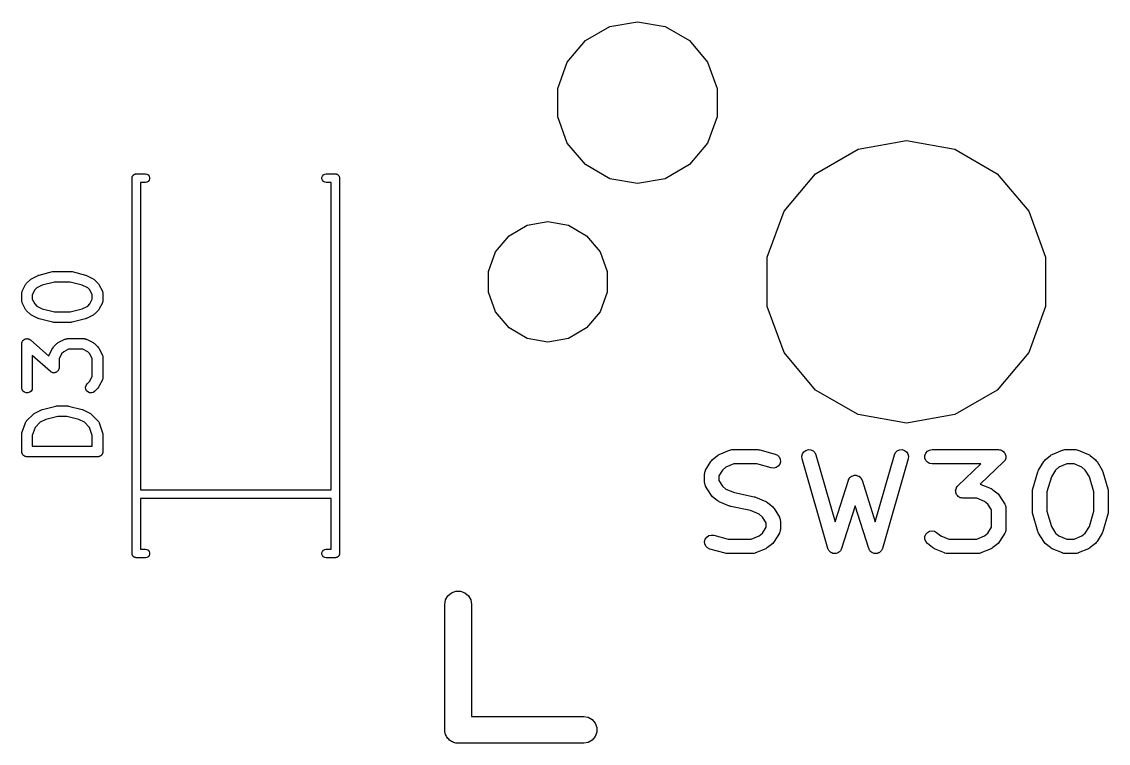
# Model space of a CAD drawing. Extents: x 37 to 154, y -133 to -20.
# Drawn here: x 37.47 to 52.86, y -113.54 to -103.31 of the extents above; entities that cross this region are included whole.
import ezdxf

# ---------------------------------------------------------------- set-up
doc = ezdxf.new("R2010")
doc.units = 0
doc.header["$MEASUREMENT"] = 0
doc.layers.add('BLACK', color=7, linetype='CONTINUOUS')

msp = doc.modelspace()

# ---------------------------------------------------------------- linework, layer by layer
at = {"layer": 'Black'}
for p, q in [((45.4525, -103.581), (45.7976, -103.382)), ((45.7976, -103.382), (46.19, -103.313)), ((46.19, -103.313), (46.5824, -103.382)), ((46.5824, -103.382), (46.9275, -103.581)), ((45.1964, -103.886), (45.4525, -103.581)), ((46.9275, -103.581), (47.1836, -103.886)), ((45.0601, -104.261), (45.1964, -103.886)), ((47.1836, -103.886), (47.3199, -104.261)), ((45.0601, -104.659), (45.0601, -104.261)), ((47.3199, -104.261), (47.3199, -104.659)), ((45.1964, -105.034), (45.0601, -104.659)), ((47.3199, -104.659), (47.1836, -105.034)), ((45.4525, -105.339), (45.1964, -105.034)), ((47.1836, -105.034), (46.9275, -105.339)), ((48.7134, -105.467), (49.3154, -105.119)), ((49.3154, -105.119), (50, -104.998)), ((50, -104.998), (50.6846, -105.119)), ((50.6846, -105.119), (51.2865, -105.467)), ((45.7976, -105.538), (45.4525, -105.339)), ((46.9275, -105.339), (46.5824, -105.538)), ((39.03, -105.53), (39.0309, -105.525)), ((39.03, -110.85), (39.03, -105.53)), ((39.0309, -105.52), (39.0327, -105.515)), ((39.0309, -105.525), (39.0309, -105.52)), ((39.0327, -105.515), (39.0336, -105.509)), ((39.0336, -105.509), (39.0362, -105.505)), ((39.0362, -105.505), (39.038, -105.5)), ((39.038, -105.5), (39.0414, -105.496)), ((39.0414, -105.496), (39.044, -105.491)), ((39.044, -105.491), (39.0481, -105.488)), ((39.0481, -105.488), (39.0514, -105.484)), ((39.0514, -105.484), (39.056, -105.481)), ((39.056, -105.481), (39.06, -105.478)), ((39.06, -105.478), (39.0649, -105.476)), ((39.0649, -105.476), (39.0695, -105.474)), ((39.0695, -105.474), (39.0747, -105.473)), ((39.0747, -105.473), (39.0796, -105.471)), ((39.0796, -105.471), (39.0848, -105.471)), ((39.0848, -105.471), (39.09, -105.47)), ((39.09, -105.47), (39.22, -105.47)), ((39.22, -105.47), (39.2405, -105.474)), ((39.2405, -105.586), (39.22, -105.59)), ((39.2405, -105.474), (39.2586, -105.484)), ((39.2586, -105.576), (39.2405, -105.586)), ((39.2586, -105.484), (39.272, -105.5)), ((39.272, -105.56), (39.2586, -105.576)), ((39.272, -105.5), (39.2791, -105.52)), ((39.2791, -105.54), (39.272, -105.56)), ((39.2791, -105.52), (39.2791, -105.54)), ((41.7209, -105.52), (41.728, -105.5)), ((41.7209, -105.54), (41.7209, -105.52)), ((41.728, -105.56), (41.7209, -105.54)), ((41.728, -105.5), (41.7414, -105.484)), ((41.7414, -105.576), (41.728, -105.56)), ((41.7414, -105.484), (41.7595, -105.474)), ((41.7595, -105.586), (41.7414, -105.576)), ((41.7595, -105.474), (41.78, -105.47)), ((41.78, -105.59), (41.7595, -105.586)), ((41.78, -105.47), (41.91, -105.47)), ((41.91, -105.47), (41.9152, -105.471)), ((41.9152, -105.471), (41.9204, -105.471)), ((41.9204, -105.471), (41.9253, -105.473)), ((41.9253, -105.473), (41.9305, -105.474)), ((41.9305, -105.474), (41.9351, -105.476)), ((41.9351, -105.476), (41.94, -105.478)), ((41.94, -105.478), (41.944, -105.481)), ((41.944, -105.481), (41.9486, -105.484)), ((41.9486, -105.484), (41.9519, -105.488)), ((41.9519, -105.488), (41.956, -105.491)), ((41.956, -105.491), (41.9586, -105.496)), ((41.9586, -105.496), (41.962, -105.5)), ((41.962, -105.5), (41.9638, -105.505)), ((41.9638, -105.505), (41.9664, -105.509)), ((41.9664, -105.509), (41.9673, -105.515)), ((41.9673, -105.515), (41.9691, -105.52)), ((41.9691, -105.52), (41.9691, -105.525)), ((41.9691, -105.525), (41.97, -105.53)), ((41.97, -105.53), (41.97, -110.85)), ((46.19, -105.607), (45.7976, -105.538)), ((46.5824, -105.538), (46.19, -105.607)), ((48.2666, -105.999), (48.7134, -105.467)), ((51.2865, -105.467), (51.7334, -105.999)), ((39.22, -105.59), (39.15, -105.59)), ((39.15, -105.59), (39.15, -109.95)), ((41.85, -105.59), (41.78, -105.59)), ((41.85, -109.95), (41.85, -105.59)), ((48.0289, -106.652), (48.2666, -105.999)), ((51.7334, -105.999), (51.9711, -106.652)), ((44.371, -106.346), (44.6279, -106.197)), ((44.6279, -106.197), (44.92, -106.146)), ((44.92, -106.146), (45.2121, -106.197)), ((45.2121, -106.197), (45.469, -106.346)), ((44.1803, -106.573), (44.371, -106.346)), ((45.469, -106.346), (45.6597, -106.573)), ((44.0788, -106.852), (44.1803, -106.573)), ((45.6597, -106.573), (45.7612, -106.852)), ((48.0289, -107.348), (48.0289, -106.652)), ((51.9711, -106.652), (51.9711, -107.348)), ((37.537, -107.018), (37.5846, -106.97)), ((37.5846, -106.97), (37.5944, -106.963)), ((37.5944, -106.963), (37.6041, -106.956)), ((37.6041, -106.956), (37.6993, -106.909)), ((37.6993, -106.909), (37.7072, -106.906)), ((37.7072, -106.906), (37.7147, -106.903)), ((37.7147, -106.903), (37.9051, -106.855)), ((37.9051, -106.855), (37.9143, -106.855)), ((37.9143, -106.855), (37.9233, -106.853)), ((37.9233, -106.853), (38.1614, -106.853)), ((38.1614, -106.853), (38.1705, -106.855)), ((38.1705, -106.855), (38.1796, -106.855)), ((38.1796, -106.855), (38.3701, -106.903)), ((38.3701, -106.903), (38.3776, -106.906)), ((38.3776, -106.906), (38.3854, -106.909)), ((38.3854, -106.909), (38.4807, -106.956)), ((38.4807, -106.956), (38.4903, -106.963)), ((38.4903, -106.963), (38.5002, -106.97)), ((38.5002, -106.97), (38.5478, -107.018)), ((44.0788, -107.148), (44.0788, -106.852)), ((45.7612, -106.852), (45.7612, -107.148)), ((37.4753, -107.133), (37.5229, -107.037)), ((37.5229, -107.037), (37.5301, -107.028)), ((37.5301, -107.028), (37.537, -107.018)), ((37.6516, -107.115), (37.6174, -107.184)), ((37.682, -107.085), (37.6516, -107.115)), ((37.759, -107.046), (37.682, -107.085)), ((37.9326, -107.003), (37.759, -107.046)), ((38.1522, -107.003), (37.9326, -107.003)), ((38.3257, -107.046), (38.1522, -107.003)), ((38.4027, -107.085), (38.3257, -107.046)), ((38.4331, -107.115), (38.4027, -107.085)), ((38.4674, -107.184), (38.4331, -107.115)), ((38.5478, -107.018), (38.5547, -107.028)), ((38.5547, -107.028), (38.5618, -107.037)), ((38.5618, -107.037), (38.6095, -107.133)), ((37.4674, -107.166), (37.4681, -107.162)), ((37.4674, -107.261), (37.4674, -107.166)), ((37.4681, -107.266), (37.4674, -107.261)), ((37.4679, -107.158), (37.4704, -107.149)), ((37.4681, -107.162), (37.4679, -107.158)), ((37.4679, -107.27), (37.4681, -107.266)), ((37.4704, -107.278), (37.4679, -107.27)), ((37.4704, -107.149), (37.4719, -107.141)), ((37.4719, -107.287), (37.4704, -107.278)), ((37.4719, -107.141), (37.4741, -107.137)), ((37.4741, -107.137), (37.4753, -107.133)), ((37.6174, -107.184), (37.6174, -107.244)), ((37.6174, -107.244), (37.6516, -107.312)), ((38.4331, -107.312), (38.4674, -107.244)), ((38.4674, -107.244), (38.4674, -107.184)), ((38.6095, -107.133), (38.6107, -107.137)), ((38.6107, -107.137), (38.6129, -107.141)), ((38.6129, -107.141), (38.6144, -107.149)), ((38.6144, -107.278), (38.6129, -107.287)), ((38.6144, -107.149), (38.6169, -107.158)), ((38.6169, -107.27), (38.6144, -107.278)), ((38.6169, -107.158), (38.6166, -107.162)), ((38.6166, -107.162), (38.6174, -107.166)), ((38.6174, -107.261), (38.6166, -107.266)), ((38.6166, -107.266), (38.6169, -107.27)), ((38.6174, -107.166), (38.6174, -107.261)), ((44.1803, -107.427), (44.0788, -107.148)), ((45.7612, -107.148), (45.6597, -107.427)), ((37.4741, -107.291), (37.4719, -107.287)), ((37.4753, -107.295), (37.4741, -107.291)), ((37.5229, -107.39), (37.4753, -107.295)), ((37.5301, -107.4), (37.5229, -107.39)), ((37.537, -107.41), (37.5301, -107.4)), ((37.5846, -107.457), (37.537, -107.41)), ((37.6516, -107.312), (37.682, -107.343)), ((37.682, -107.343), (37.759, -107.381)), ((37.759, -107.381), (37.9326, -107.425)), ((37.9326, -107.425), (38.1522, -107.425)), ((38.1522, -107.425), (38.3257, -107.381)), ((38.3257, -107.381), (38.4027, -107.343)), ((38.4027, -107.343), (38.4331, -107.312)), ((38.5478, -107.41), (38.5002, -107.457)), ((38.5547, -107.4), (38.5478, -107.41)), ((38.5618, -107.39), (38.5547, -107.4)), ((38.6095, -107.295), (38.5618, -107.39)), ((38.6107, -107.291), (38.6095, -107.295)), ((38.6129, -107.287), (38.6107, -107.291)), ((44.371, -107.654), (44.1803, -107.427)), ((45.6597, -107.427), (45.469, -107.654)), ((48.2666, -108.001), (48.0289, -107.348)), ((51.9711, -107.348), (51.7334, -108.001)), ((37.5944, -107.464), (37.5846, -107.457)), ((37.6041, -107.471), (37.5944, -107.464)), ((37.6993, -107.519), (37.6041, -107.471)), ((37.7072, -107.521), (37.6993, -107.519)), ((37.7147, -107.525), (37.7072, -107.521)), ((37.9051, -107.572), (37.7147, -107.525)), ((37.9143, -107.573), (37.9051, -107.572)), ((37.9233, -107.575), (37.9143, -107.573)), ((38.1614, -107.575), (37.9233, -107.575)), ((38.1705, -107.573), (38.1614, -107.575)), ((38.1796, -107.572), (38.1705, -107.573)), ((38.3701, -107.525), (38.1796, -107.572)), ((38.3776, -107.521), (38.3701, -107.525)), ((38.3854, -107.519), (38.3776, -107.521)), ((38.4807, -107.471), (38.3854, -107.519)), ((38.4903, -107.464), (38.4807, -107.471)), ((38.5002, -107.457), (38.4903, -107.464)), ((44.6279, -107.803), (44.371, -107.654)), ((45.469, -107.654), (45.2121, -107.803)), ((37.4674, -107.88), (37.4687, -107.873)), ((37.4674, -108.5), (37.4674, -107.88)), ((37.4687, -107.873), (37.4688, -107.866)), ((37.4688, -107.866), (37.4709, -107.861)), ((37.4709, -107.861), (37.4719, -107.855)), ((37.4719, -107.855), (37.4756, -107.848)), ((37.4756, -107.848), (37.4782, -107.842)), ((37.4782, -107.842), (37.482, -107.837)), ((37.482, -107.837), (37.4849, -107.832)), ((37.4849, -107.832), (37.4905, -107.828)), ((37.4905, -107.828), (37.4954, -107.822)), ((37.4954, -107.822), (37.5004, -107.819)), ((37.5004, -107.819), (37.5049, -107.816)), ((37.5049, -107.816), (37.5118, -107.813)), ((37.5118, -107.813), (37.5182, -107.809)), ((37.5182, -107.809), (37.5239, -107.809)), ((37.5239, -107.809), (37.5294, -107.807)), ((37.5294, -107.807), (37.5367, -107.807)), ((37.5367, -107.807), (37.5439, -107.805)), ((37.5439, -107.805), (37.5496, -107.807)), ((37.5496, -107.807), (37.5554, -107.807)), ((37.5554, -107.807), (37.5623, -107.809)), ((37.5623, -107.809), (37.5695, -107.811)), ((37.5695, -107.811), (37.5744, -107.814)), ((37.5744, -107.814), (37.5799, -107.816)), ((37.5799, -107.816), (37.5855, -107.82)), ((37.5855, -107.82), (37.5918, -107.824)), ((37.5918, -107.824), (37.8518, -108.052)), ((37.9179, -107.923), (37.9655, -107.875)), ((37.9655, -107.875), (37.9754, -107.868)), ((37.9754, -107.868), (37.985, -107.861)), ((37.985, -107.861), (38.0803, -107.813)), ((38.0803, -107.813), (38.0844, -107.812)), ((38.0844, -107.812), (38.0882, -107.81)), ((38.0882, -107.81), (38.0968, -107.808)), ((38.0968, -107.808), (38.1052, -107.806)), ((38.1052, -107.806), (38.1096, -107.806)), ((38.1096, -107.806), (38.1138, -107.805)), ((38.1138, -107.805), (38.3519, -107.805)), ((38.3519, -107.805), (38.3562, -107.806)), ((38.3562, -107.806), (38.3605, -107.806)), ((38.3605, -107.806), (38.3689, -107.808)), ((38.3689, -107.808), (38.3776, -107.81)), ((38.3776, -107.81), (38.3813, -107.812)), ((38.3813, -107.812), (38.3854, -107.813)), ((38.3854, -107.813), (38.4807, -107.861)), ((38.4807, -107.861), (38.4903, -107.868)), ((38.4903, -107.868), (38.5002, -107.875)), ((38.5002, -107.875), (38.5478, -107.923)), ((44.92, -107.854), (44.6279, -107.803)), ((45.2121, -107.803), (44.92, -107.854)), ((37.8739, -108.27), (37.6174, -108.046)), ((37.6174, -108.046), (37.6174, -108.5)), ((37.8518, -108.052), (37.8529, -108.045)), ((37.8529, -108.045), (37.855, -108.042)), ((37.855, -108.042), (37.8563, -108.037)), ((37.8563, -108.037), (37.9039, -107.942)), ((37.9039, -107.942), (37.911, -107.933)), ((37.911, -107.933), (37.9179, -107.923)), ((38.0326, -108.02), (37.9983, -108.089)), ((38.063, -107.99), (38.0326, -108.02)), ((38.1315, -107.955), (38.063, -107.99)), ((38.3342, -107.955), (38.1315, -107.955)), ((38.4027, -107.99), (38.3342, -107.955)), ((38.4331, -108.02), (38.4027, -107.99)), ((38.4674, -108.089), (38.4331, -108.02)), ((38.5478, -107.923), (38.5547, -107.933)), ((38.5547, -107.933), (38.5618, -107.942)), ((38.5618, -107.942), (38.6095, -108.037)), ((38.6095, -108.037), (38.6107, -108.042)), ((38.6107, -108.042), (38.6129, -108.045)), ((38.6129, -108.045), (38.6144, -108.054)), ((48.7134, -108.533), (48.2666, -108.001)), ((51.7334, -108.001), (51.2865, -108.533)), ((37.9983, -108.089), (37.9983, -108.214)), ((38.4674, -108.339), (38.4674, -108.089)), ((38.6144, -108.054), (38.6169, -108.062)), ((38.6169, -108.062), (38.6166, -108.067)), ((38.6166, -108.067), (38.6174, -108.071)), ((38.6174, -108.071), (38.6174, -108.357)), ((37.8802, -108.274), (37.8739, -108.27)), ((37.8858, -108.279), (37.8802, -108.274)), ((37.8913, -108.281), (37.8858, -108.279)), ((37.8962, -108.284), (37.8913, -108.281)), ((37.9034, -108.285), (37.8962, -108.284)), ((37.9103, -108.288), (37.9034, -108.285)), ((37.9161, -108.288), (37.9103, -108.288)), ((37.9218, -108.289), (37.9161, -108.288)), ((37.929, -108.288), (37.9218, -108.289)), ((37.9364, -108.288), (37.929, -108.288)), ((37.9418, -108.286), (37.9364, -108.288)), ((37.9475, -108.285), (37.9418, -108.286)), ((37.9539, -108.281), (37.9475, -108.285)), ((37.9608, -108.279), (37.9539, -108.281)), ((37.9653, -108.275), (37.9608, -108.279)), ((37.9703, -108.272), (37.9653, -108.275)), ((37.9752, -108.267), (37.9703, -108.272)), ((37.9808, -108.262), (37.9752, -108.267)), ((37.9837, -108.257), (37.9808, -108.262)), ((37.9875, -108.253), (37.9837, -108.257)), ((37.9901, -108.246), (37.9875, -108.253)), ((37.9938, -108.239), (37.9901, -108.246)), ((37.9948, -108.234), (37.9938, -108.239)), ((37.9969, -108.228), (37.9948, -108.234)), ((37.9971, -108.221), (37.9969, -108.228)), ((37.9983, -108.214), (37.9971, -108.221)), ((38.4331, -108.407), (38.4674, -108.339)), ((38.6174, -108.357), (38.6166, -108.361)), ((37.4719, -108.525), (37.4674, -108.5)), ((37.6174, -108.5), (37.6129, -108.525)), ((38.3724, -108.493), (38.3792, -108.468)), ((38.3747, -108.519), (38.3724, -108.493)), ((38.3792, -108.468), (38.3941, -108.446)), ((38.3941, -108.446), (38.4331, -108.407)), ((38.5478, -108.505), (38.5002, -108.553)), ((38.5547, -108.495), (38.5478, -108.505)), ((38.5618, -108.485), (38.5547, -108.495)), ((38.6095, -108.39), (38.5618, -108.485)), ((38.6107, -108.386), (38.6095, -108.39)), ((38.6129, -108.382), (38.6107, -108.386)), ((38.6144, -108.374), (38.6129, -108.382)), ((38.6169, -108.365), (38.6144, -108.374)), ((38.6166, -108.361), (38.6169, -108.365)), ((37.4849, -108.548), (37.4719, -108.525)), ((37.5049, -108.564), (37.4849, -108.548)), ((37.5294, -108.573), (37.5049, -108.564)), ((37.5554, -108.573), (37.5294, -108.573)), ((37.5799, -108.564), (37.5554, -108.573)), ((37.5998, -108.548), (37.5799, -108.564)), ((37.6129, -108.525), (37.5998, -108.548)), ((38.3857, -108.543), (38.3747, -108.519)), ((38.4041, -108.561), (38.3857, -108.543)), ((38.4277, -108.572), (38.4041, -108.561)), ((38.4537, -108.574), (38.4277, -108.572)), ((38.4788, -108.567), (38.4537, -108.574)), ((38.5002, -108.553), (38.4788, -108.567)), ((49.3154, -108.881), (48.7134, -108.533)), ((51.2865, -108.533), (50.6846, -108.881)), ((37.6517, -108.861), (37.7469, -108.813)), ((37.7469, -108.813), (37.7548, -108.811)), ((37.7548, -108.811), (37.7623, -108.808)), ((37.7623, -108.808), (37.9528, -108.76)), ((37.9528, -108.76), (37.9619, -108.759)), ((37.9619, -108.759), (37.971, -108.758)), ((37.971, -108.758), (38.1138, -108.758)), ((38.1138, -108.758), (38.1228, -108.759)), ((38.1228, -108.759), (38.132, -108.76)), ((38.132, -108.76), (38.3225, -108.808)), ((38.3225, -108.808), (38.33, -108.811)), ((38.33, -108.811), (38.3378, -108.813)), ((38.3378, -108.813), (38.4331, -108.861)), ((37.5313, -108.977), (37.5345, -108.974)), ((37.5345, -108.974), (37.537, -108.97)), ((37.537, -108.97), (37.6322, -108.875)), ((37.6322, -108.875), (37.642, -108.868)), ((37.642, -108.868), (37.6517, -108.861)), ((37.8067, -108.951), (37.7297, -108.99)), ((37.9802, -108.908), (37.8067, -108.951)), ((38.1046, -108.908), (37.9802, -108.908)), ((38.2781, -108.951), (38.1046, -108.908)), ((38.3551, -108.99), (38.2781, -108.951)), ((38.4331, -108.861), (38.4427, -108.868)), ((38.4427, -108.868), (38.4526, -108.875)), ((38.4526, -108.875), (38.5478, -108.97)), ((38.5478, -108.97), (38.5503, -108.974)), ((38.5503, -108.974), (38.5535, -108.977)), ((50, -109.002), (49.3154, -108.881)), ((50.6846, -108.881), (50, -109.002)), ((37.4712, -109.142), (37.5188, -109)), ((37.5188, -109), (37.5209, -108.996)), ((37.5209, -108.996), (37.522, -108.992)), ((37.522, -108.992), (37.5271, -108.984)), ((37.5271, -108.984), (37.5313, -108.977)), ((37.6556, -109.064), (37.6174, -109.178)), ((37.7297, -108.99), (37.6556, -109.064)), ((38.4292, -109.064), (38.3551, -108.99)), ((38.4674, -109.178), (38.4292, -109.064)), ((38.5535, -108.977), (38.5577, -108.984)), ((38.5577, -108.984), (38.5627, -108.992)), ((38.5627, -108.992), (38.5639, -108.996)), ((38.5639, -108.996), (38.5659, -109)), ((38.5659, -109), (38.6135, -109.142)), ((37.4674, -109.166), (37.4695, -109.154)), ((37.4674, -109.404), (37.4674, -109.166)), ((37.4695, -109.154), (37.4712, -109.142)), ((37.6174, -109.178), (37.6174, -109.329)), ((38.4674, -109.329), (38.4674, -109.178)), ((38.6135, -109.142), (38.6153, -109.154)), ((38.6153, -109.154), (38.6174, -109.166)), ((38.6174, -109.166), (38.6174, -109.404)), ((37.4685, -109.411), (37.4674, -109.404)), ((37.4685, -109.417), (37.4685, -109.411)), ((37.4708, -109.423), (37.4685, -109.417)), ((37.4719, -109.43), (37.4708, -109.423)), ((37.4752, -109.436), (37.4719, -109.43)), ((37.4774, -109.442), (37.4752, -109.436)), ((37.6174, -109.329), (38.4674, -109.329)), ((38.6096, -109.436), (38.6073, -109.442)), ((38.6129, -109.43), (38.6096, -109.436)), ((38.614, -109.423), (38.6129, -109.43)), ((38.6162, -109.417), (38.614, -109.423)), ((38.6174, -109.404), (38.6162, -109.411)), ((38.6162, -109.411), (38.6162, -109.417)), ((47.3484, -109.446), (47.4935, -109.386)), ((47.4935, -109.386), (47.4958, -109.385)), ((47.4958, -109.385), (47.4978, -109.384)), ((47.4978, -109.384), (47.5129, -109.381)), ((47.5129, -109.381), (47.5279, -109.378)), ((47.5279, -109.378), (47.5303, -109.378)), ((47.5303, -109.378), (47.5326, -109.378)), ((47.5326, -109.378), (47.8954, -109.378)), ((47.8954, -109.378), (47.909, -109.38)), ((47.909, -109.38), (47.9226, -109.382)), ((47.9226, -109.382), (48.1403, -109.442)), ((48.5284, -109.438), (48.5481, -109.409)), ((48.5481, -109.409), (48.5767, -109.388)), ((48.5767, -109.388), (48.6106, -109.378)), ((48.6106, -109.378), (48.6458, -109.381)), ((48.6458, -109.381), (48.678, -109.395)), ((48.678, -109.395), (48.7034, -109.42)), ((48.7034, -109.42), (48.7188, -109.452)), ((49.8297, -109.452), (49.8452, -109.42)), ((49.8452, -109.42), (49.8705, -109.395)), ((49.8705, -109.395), (49.9028, -109.381)), ((49.9028, -109.381), (49.938, -109.378)), ((49.938, -109.378), (49.9719, -109.388)), ((49.9719, -109.388), (50.0004, -109.409)), ((50.0004, -109.409), (50.0202, -109.438)), ((50.2628, -109.462), (50.2749, -109.429)), ((50.2749, -109.429), (50.2976, -109.402)), ((50.2976, -109.402), (50.3281, -109.384)), ((50.3281, -109.384), (50.3629, -109.378)), ((50.3629, -109.378), (51.3063, -109.378)), ((51.3063, -109.378), (51.3206, -109.38)), ((51.3206, -109.38), (51.335, -109.382)), ((51.335, -109.382), (51.3379, -109.383)), ((51.3379, -109.383), (51.341, -109.384)), ((51.341, -109.384), (51.3536, -109.391)), ((51.3536, -109.391), (51.3666, -109.398)), ((51.3666, -109.398), (51.3688, -109.4)), ((51.3688, -109.4), (51.3716, -109.402)), ((51.3716, -109.402), (51.3809, -109.413)), ((51.3809, -109.413), (51.3909, -109.423)), ((51.3909, -109.423), (51.3922, -109.426)), ((51.3922, -109.426), (51.3943, -109.429)), ((51.3943, -109.429), (51.3992, -109.442)), ((52.0655, -109.446), (52.2106, -109.386)), ((52.2106, -109.386), (52.2129, -109.385)), ((52.2129, -109.385), (52.215, -109.384)), ((52.215, -109.384), (52.2301, -109.381)), ((52.2301, -109.381), (52.2451, -109.378)), ((52.2451, -109.378), (52.2474, -109.378)), ((52.2474, -109.378), (52.2497, -109.378)), ((52.2497, -109.378), (52.3949, -109.378)), ((52.3949, -109.378), (52.3972, -109.378)), ((52.3972, -109.378), (52.3995, -109.378)), ((52.3995, -109.378), (52.4145, -109.381)), ((52.4145, -109.381), (52.4296, -109.384)), ((52.4296, -109.384), (52.4316, -109.385)), ((52.4316, -109.385), (52.4339, -109.386)), ((52.4339, -109.386), (52.5791, -109.446)), ((37.4816, -109.447), (37.4774, -109.442)), ((37.4849, -109.452), (37.4816, -109.447)), ((37.49, -109.457), (37.4849, -109.452)), ((37.4942, -109.462), (37.49, -109.457)), ((37.4999, -109.465), (37.4942, -109.462)), ((37.5049, -109.469), (37.4999, -109.465)), ((37.511, -109.471), (37.5049, -109.469)), ((37.5167, -109.475), (37.511, -109.471)), ((37.5232, -109.476), (37.5167, -109.475)), ((37.5294, -109.478), (37.5232, -109.476)), ((37.5359, -109.478), (37.5294, -109.478)), ((37.5424, -109.479), (37.5359, -109.478)), ((38.5424, -109.479), (37.5424, -109.479)), ((38.5488, -109.478), (38.5424, -109.479)), ((38.5554, -109.478), (38.5488, -109.478)), ((38.5616, -109.476), (38.5554, -109.478)), ((38.568, -109.475), (38.5616, -109.476)), ((38.5737, -109.471), (38.568, -109.475)), ((38.5799, -109.469), (38.5737, -109.471)), ((38.5849, -109.465), (38.5799, -109.469)), ((38.5906, -109.462), (38.5849, -109.465)), ((38.5948, -109.457), (38.5906, -109.462)), ((38.5998, -109.452), (38.5948, -109.457)), ((38.6031, -109.447), (38.5998, -109.452)), ((38.6073, -109.442), (38.6031, -109.447)), ((47.1552, -109.669), (47.2277, -109.548)), ((47.2277, -109.548), (47.2388, -109.535)), ((47.2388, -109.535), (47.2498, -109.522)), ((47.2498, -109.522), (47.3224, -109.462)), ((47.3224, -109.462), (47.3356, -109.454)), ((47.3356, -109.454), (47.3484, -109.446)), ((47.5529, -109.581), (47.4407, -109.628)), ((47.8816, -109.581), (47.5529, -109.581)), ((48.0859, -109.638), (47.8816, -109.581)), ((48.1403, -109.442), (48.1722, -109.457)), ((48.1722, -109.457), (48.1969, -109.482)), ((48.2048, -109.584), (48.1843, -109.612)), ((48.1969, -109.482), (48.2115, -109.515)), ((48.2143, -109.55), (48.2048, -109.584)), ((48.2115, -109.515), (48.2143, -109.55)), ((48.5198, -109.472), (48.5284, -109.438)), ((48.5235, -109.507), (48.5198, -109.472)), ((48.8863, -110.777), (48.5235, -109.507)), ((48.7188, -109.452), (48.9895, -110.399)), ((49.5591, -110.399), (49.8297, -109.452)), ((50.0251, -109.507), (49.6623, -110.777)), ((50.0202, -109.438), (50.0288, -109.472)), ((50.0288, -109.472), (50.0251, -109.507)), ((50.2628, -109.497), (50.2628, -109.462)), ((50.2749, -109.53), (50.2628, -109.497)), ((50.2976, -109.557), (50.2749, -109.53)), ((50.3281, -109.575), (50.2976, -109.557)), ((50.3629, -109.581), (50.3281, -109.575)), ((51.0523, -109.581), (50.3629, -109.581)), ((50.7282, -109.89), (51.0523, -109.581)), ((51.3764, -109.553), (51.0466, -109.867)), ((51.385, -109.541), (51.3764, -109.553)), ((51.3943, -109.53), (51.385, -109.541)), ((51.3954, -109.527), (51.3943, -109.53)), ((51.3973, -109.525), (51.3954, -109.527)), ((51.4014, -109.511), (51.3973, -109.525)), ((51.3992, -109.442), (51.405, -109.456)), ((51.4063, -109.497), (51.4014, -109.511)), ((51.405, -109.456), (51.4052, -109.459)), ((51.4052, -109.459), (51.4063, -109.462)), ((51.4063, -109.462), (51.4063, -109.476)), ((51.4063, -109.476), (51.4073, -109.491)), ((51.4073, -109.491), (51.4063, -109.494)), ((51.4063, -109.494), (51.4063, -109.497)), ((51.8723, -109.669), (51.9449, -109.548)), ((51.9449, -109.548), (51.956, -109.535)), ((51.956, -109.535), (51.967, -109.522)), ((51.967, -109.522), (52.0395, -109.462)), ((52.0395, -109.462), (52.0527, -109.454)), ((52.0527, -109.454), (52.0655, -109.446)), ((52.27, -109.581), (52.1578, -109.628)), ((52.3745, -109.581), (52.27, -109.581)), ((52.4868, -109.628), (52.3745, -109.581)), ((52.5791, -109.446), (52.5919, -109.454)), ((52.5919, -109.454), (52.605, -109.462)), ((52.605, -109.462), (52.6776, -109.522)), ((52.6776, -109.522), (52.6886, -109.535)), ((52.6886, -109.535), (52.6997, -109.548)), ((52.6997, -109.548), (52.7723, -109.669)), ((47.1407, -109.721), (47.1424, -109.712)), ((47.1407, -109.842), (47.1407, -109.721)), ((47.1424, -109.712), (47.1425, -109.702)), ((47.1425, -109.702), (47.1454, -109.695)), ((47.1454, -109.695), (47.1468, -109.687)), ((47.1468, -109.687), (47.1517, -109.678)), ((47.1517, -109.678), (47.1552, -109.669)), ((47.3931, -109.668), (47.3439, -109.75)), ((47.4407, -109.628), (47.3931, -109.668)), ((48.1211, -109.641), (48.0859, -109.638)), ((48.1552, -109.632), (48.1211, -109.641)), ((48.1843, -109.612), (48.1552, -109.632)), ((49.24, -109.748), (49.2527, -109.743)), ((49.2527, -109.743), (49.2568, -109.743)), ((49.2568, -109.743), (49.2606, -109.742)), ((49.2606, -109.742), (49.2743, -109.742)), ((49.2743, -109.742), (49.288, -109.742)), ((49.288, -109.742), (49.2918, -109.743)), ((49.2918, -109.743), (49.2959, -109.743)), ((49.2959, -109.743), (49.3085, -109.748)), ((51.7895, -109.934), (51.8621, -109.692)), ((51.8621, -109.692), (51.8678, -109.681)), ((51.8678, -109.681), (51.8723, -109.669)), ((52.1103, -109.668), (52.0531, -109.763)), ((52.1578, -109.628), (52.1103, -109.668)), ((52.5343, -109.668), (52.4868, -109.628)), ((52.5915, -109.763), (52.5343, -109.668)), ((52.7723, -109.669), (52.7768, -109.681)), ((52.7768, -109.681), (52.7825, -109.692)), ((52.7825, -109.692), (52.855, -109.934)), ((47.1424, -109.852), (47.1407, -109.842)), ((47.1425, -109.862), (47.1424, -109.852)), ((47.1454, -109.869), (47.1425, -109.862)), ((47.1468, -109.877), (47.1454, -109.869)), ((47.1517, -109.886), (47.1468, -109.877)), ((47.1552, -109.895), (47.1517, -109.886)), ((47.2277, -110.016), (47.1552, -109.895)), ((47.3439, -109.75), (47.3439, -109.814)), ((47.3439, -109.814), (47.3931, -109.896)), ((47.3931, -109.896), (47.4407, -109.936)), ((48.9895, -110.399), (49.1775, -109.811)), ((49.1775, -109.811), (49.1794, -109.808)), ((49.1794, -109.808), (49.1803, -109.804)), ((49.1803, -109.804), (49.1876, -109.792)), ((49.1876, -109.792), (49.1939, -109.78)), ((49.1939, -109.78), (49.1969, -109.777)), ((49.1969, -109.777), (49.1991, -109.774)), ((49.1991, -109.774), (49.2099, -109.766)), ((49.2099, -109.766), (49.2201, -109.756)), ((49.2201, -109.756), (49.2238, -109.755)), ((49.2238, -109.755), (49.227, -109.752)), ((49.227, -109.752), (49.24, -109.748)), ((49.3085, -109.748), (49.3216, -109.752)), ((49.3216, -109.752), (49.3248, -109.755)), ((49.3248, -109.755), (49.3285, -109.756)), ((49.3285, -109.756), (49.3387, -109.766)), ((49.3387, -109.766), (49.3495, -109.774)), ((49.3495, -109.774), (49.3516, -109.777)), ((49.3516, -109.777), (49.3546, -109.78)), ((49.3546, -109.78), (49.361, -109.792)), ((49.361, -109.792), (49.3683, -109.804)), ((49.3683, -109.804), (49.3692, -109.808)), ((49.3692, -109.808), (49.3711, -109.811)), ((49.3711, -109.811), (49.5591, -110.399)), ((50.7196, -109.901), (50.7282, -109.89)), ((51.0466, -109.867), (51.0507, -109.868)), ((51.0507, -109.868), (51.0528, -109.869)), ((51.0528, -109.869), (51.0551, -109.87)), ((51.0551, -109.87), (51.2002, -109.93)), ((52.0531, -109.763), (51.9885, -109.978)), ((52.6561, -109.978), (52.5915, -109.763)), ((39.15, -109.95), (41.85, -109.95)), ((47.2389, -110.028), (47.2277, -110.016)), ((47.2498, -110.041), (47.2389, -110.028)), ((47.3224, -110.102), (47.2498, -110.041)), ((47.4407, -109.936), (47.5627, -109.987)), ((47.5627, -109.987), (47.8436, -110.045)), ((47.8436, -110.045), (47.8525, -110.049)), ((47.8525, -110.049), (47.8619, -110.051)), ((47.8619, -110.051), (48.0071, -110.111)), ((50.6973, -109.952), (50.6982, -109.949)), ((50.6982, -109.966), (50.6973, -109.952)), ((50.6982, -109.946), (50.7032, -109.932)), ((50.6982, -109.949), (50.6982, -109.946)), ((50.6982, -109.981), (50.6982, -109.966)), ((50.6993, -109.984), (50.6982, -109.981)), ((50.6995, -109.987), (50.6993, -109.984)), ((50.7053, -110.001), (50.6995, -109.987)), ((50.7032, -109.932), (50.7073, -109.918)), ((50.7103, -110.014), (50.7053, -110.001)), ((50.7073, -109.918), (50.7092, -109.916)), ((50.7092, -109.916), (50.7103, -109.913)), ((50.7103, -109.913), (50.7196, -109.901)), ((50.7124, -110.017), (50.7103, -110.014)), ((50.7137, -110.02), (50.7124, -110.017)), ((50.7237, -110.03), (50.7137, -110.02)), ((50.733, -110.041), (50.7237, -110.03)), ((50.7358, -110.043), (50.733, -110.041)), ((50.738, -110.045), (50.7358, -110.043)), ((50.751, -110.052), (50.738, -110.045)), ((50.7635, -110.059), (50.751, -110.052)), ((51.2002, -109.93), (51.213, -109.938)), ((51.213, -109.938), (51.2262, -109.946)), ((51.2262, -109.946), (51.2988, -110.006)), ((51.2988, -110.006), (51.3097, -110.019)), ((51.3097, -110.019), (51.3208, -110.032)), ((51.3208, -110.032), (51.3934, -110.153)), ((51.7853, -109.963), (51.7878, -109.949)), ((51.7853, -110.266), (51.7853, -109.963)), ((51.7878, -109.949), (51.7895, -109.934)), ((51.9885, -109.978), (51.9885, -110.251)), ((52.6561, -110.251), (52.6561, -109.978)), ((52.855, -109.934), (52.8568, -109.949)), ((52.8568, -109.949), (52.8593, -109.963)), ((52.8593, -109.963), (52.8593, -110.266)), ((41.85, -110.07), (39.15, -110.07)), ((39.15, -110.07), (39.15, -110.79)), ((41.85, -110.79), (41.85, -110.07)), ((47.3356, -110.109), (47.3224, -110.102)), ((47.3484, -110.118), (47.3356, -110.109)), ((47.4935, -110.178), (47.3484, -110.118)), ((47.5029, -110.18), (47.4935, -110.178)), ((47.5118, -110.184), (47.5029, -110.18)), ((47.7927, -110.242), (47.5118, -110.184)), ((48.0071, -110.111), (48.0199, -110.12)), ((48.0199, -110.12), (48.033, -110.127)), ((48.033, -110.127), (48.1056, -110.188)), ((48.1056, -110.188), (48.1166, -110.201)), ((48.1166, -110.201), (48.1277, -110.213)), ((49.2743, -110.176), (49.0808, -110.78)), ((49.4678, -110.78), (49.2743, -110.176)), ((50.7667, -110.059), (50.7635, -110.059)), ((50.7696, -110.061), (50.7667, -110.059)), ((50.784, -110.062), (50.7696, -110.061)), ((50.7983, -110.065), (50.784, -110.062)), ((50.9957, -110.065), (50.7983, -110.065)), ((51.1079, -110.112), (50.9957, -110.065)), ((51.1554, -110.151), (51.1079, -110.112)), ((51.2047, -110.233), (51.1554, -110.151)), ((51.3934, -110.153), (51.3969, -110.162)), ((51.3969, -110.162), (51.4018, -110.17)), ((51.4018, -110.17), (51.4032, -110.178)), ((51.4032, -110.178), (51.406, -110.186)), ((51.406, -110.186), (51.4062, -110.196)), ((51.4062, -110.196), (51.4079, -110.205)), ((51.4079, -110.205), (51.4079, -110.508)), ((47.9148, -110.293), (47.7927, -110.242)), ((47.9623, -110.333), (47.9148, -110.293)), ((48.0115, -110.415), (47.9623, -110.333)), ((48.1277, -110.213), (48.2003, -110.334)), ((48.2003, -110.334), (48.2037, -110.343)), ((48.2037, -110.343), (48.2086, -110.352)), ((48.2086, -110.352), (48.21, -110.36)), ((51.2047, -110.479), (51.2047, -110.233)), ((51.7878, -110.28), (51.7853, -110.266)), ((51.7895, -110.295), (51.7878, -110.28)), ((51.8621, -110.537), (51.7895, -110.295)), ((51.9885, -110.251), (52.0531, -110.466)), ((52.5915, -110.466), (52.6561, -110.251)), ((52.855, -110.295), (52.7825, -110.537)), ((52.8568, -110.28), (52.855, -110.295)), ((52.8593, -110.266), (52.8568, -110.28)), ((47.9623, -110.562), (48.0115, -110.479)), ((48.0115, -110.479), (48.0115, -110.415)), ((48.21, -110.36), (48.2129, -110.367)), ((48.2129, -110.367), (48.2131, -110.377)), ((48.2131, -110.377), (48.2147, -110.387)), ((48.2147, -110.508), (48.2131, -110.517)), ((48.2147, -110.387), (48.2147, -110.508)), ((51.1554, -110.562), (51.2047, -110.479)), ((51.4079, -110.508), (51.4062, -110.517)), ((52.0531, -110.466), (52.1103, -110.562)), ((52.5343, -110.562), (52.5915, -110.466)), ((47.1412, -110.679), (47.1506, -110.645)), ((47.1506, -110.645), (47.1711, -110.617)), ((47.1711, -110.617), (47.2002, -110.597)), ((47.2002, -110.597), (47.2344, -110.588)), ((47.2344, -110.588), (47.2695, -110.591)), ((47.2695, -110.591), (47.4738, -110.648)), ((47.4738, -110.648), (47.8025, -110.648)), ((47.8025, -110.648), (47.9148, -110.601)), ((47.9148, -110.601), (47.9623, -110.562)), ((48.2003, -110.56), (48.1277, -110.681)), ((48.2037, -110.551), (48.2003, -110.56)), ((48.2086, -110.542), (48.2037, -110.551)), ((48.21, -110.534), (48.2086, -110.542)), ((48.2129, -110.527), (48.21, -110.534)), ((48.2131, -110.517), (48.2129, -110.527)), ((50.2627, -110.611), (50.2747, -110.578)), ((50.2629, -110.647), (50.2627, -110.611)), ((50.275, -110.68), (50.2629, -110.647)), ((50.2747, -110.578), (50.2973, -110.551)), ((50.2973, -110.551), (50.3278, -110.533)), ((50.3278, -110.533), (50.3625, -110.527)), ((50.3625, -110.527), (50.3973, -110.533)), ((50.3973, -110.533), (50.4279, -110.551)), ((50.4279, -110.551), (50.4887, -110.601)), ((50.4887, -110.601), (50.6009, -110.648)), ((50.6009, -110.648), (50.9957, -110.648)), ((50.9957, -110.648), (51.1079, -110.601)), ((51.1079, -110.601), (51.1554, -110.562)), ((51.3934, -110.56), (51.3208, -110.681)), ((51.3969, -110.551), (51.3934, -110.56)), ((51.4018, -110.542), (51.3969, -110.551)), ((51.4032, -110.534), (51.4018, -110.542)), ((51.406, -110.527), (51.4032, -110.534)), ((51.4062, -110.517), (51.406, -110.527)), ((51.8678, -110.548), (51.8621, -110.537)), ((51.8723, -110.56), (51.8678, -110.548)), ((51.9449, -110.681), (51.8723, -110.56)), ((52.1103, -110.562), (52.1578, -110.601)), ((52.1578, -110.601), (52.27, -110.648)), ((52.27, -110.648), (52.3745, -110.648)), ((52.3745, -110.648), (52.4868, -110.601)), ((52.4868, -110.601), (52.5343, -110.562)), ((52.7723, -110.56), (52.6997, -110.681)), ((52.7768, -110.548), (52.7723, -110.56)), ((52.7825, -110.537), (52.7768, -110.548)), ((39.15, -110.79), (39.22, -110.79)), ((39.22, -110.79), (39.2405, -110.794)), ((39.2405, -110.794), (39.2586, -110.804)), ((39.2586, -110.804), (39.272, -110.82)), ((39.272, -110.82), (39.2791, -110.84)), ((41.7209, -110.84), (41.728, -110.82)), ((41.728, -110.82), (41.7414, -110.804)), ((41.7414, -110.804), (41.7595, -110.794)), ((41.7595, -110.794), (41.78, -110.79)), ((41.78, -110.79), (41.85, -110.79)), ((47.1439, -110.714), (47.1412, -110.679)), ((47.1585, -110.747), (47.1439, -110.714)), ((47.1833, -110.772), (47.1585, -110.747)), ((47.2151, -110.787), (47.1833, -110.772)), ((47.4328, -110.847), (47.2151, -110.787)), ((48.0071, -110.783), (47.8619, -110.843)), ((48.0199, -110.775), (48.0071, -110.783)), ((48.033, -110.767), (48.0199, -110.775)), ((48.1056, -110.707), (48.033, -110.767)), ((48.1166, -110.694), (48.1056, -110.707)), ((48.1277, -110.681), (48.1166, -110.694)), ((48.8888, -110.783), (48.8863, -110.777)), ((48.89, -110.788), (48.8888, -110.783)), ((48.8964, -110.798), (48.89, -110.788)), ((48.9017, -110.809), (48.8964, -110.798)), ((48.9058, -110.813), (48.9017, -110.809)), ((48.9088, -110.818), (48.9058, -110.813)), ((48.9184, -110.825), (48.9088, -110.818)), ((49.057, -110.82), (49.0472, -110.827)), ((49.0602, -110.816), (49.057, -110.82)), ((49.0643, -110.812), (49.0602, -110.816)), ((49.07, -110.801), (49.0643, -110.812)), ((49.0768, -110.791), (49.07, -110.801)), ((49.0781, -110.785), (49.0768, -110.791)), ((49.0808, -110.78), (49.0781, -110.785)), ((49.4704, -110.785), (49.4678, -110.78)), ((49.4718, -110.791), (49.4704, -110.785)), ((49.4786, -110.801), (49.4718, -110.791)), ((49.4842, -110.812), (49.4786, -110.801)), ((49.4884, -110.816), (49.4842, -110.812)), ((49.4916, -110.82), (49.4884, -110.816)), ((49.5014, -110.827), (49.4916, -110.82)), ((49.6398, -110.818), (49.6302, -110.825)), ((49.6428, -110.813), (49.6398, -110.818)), ((49.6468, -110.809), (49.6428, -110.813)), ((49.6521, -110.798), (49.6468, -110.809)), ((49.6586, -110.788), (49.6521, -110.798)), ((49.6598, -110.783), (49.6586, -110.788)), ((49.6623, -110.777), (49.6598, -110.783)), ((50.2978, -110.707), (50.275, -110.68)), ((50.3704, -110.767), (50.2978, -110.707)), ((50.3836, -110.775), (50.3704, -110.767)), ((50.3964, -110.783), (50.3836, -110.775)), ((50.5415, -110.843), (50.3964, -110.783)), ((51.2002, -110.783), (51.0551, -110.843)), ((51.213, -110.775), (51.2002, -110.783)), ((51.2262, -110.767), (51.213, -110.775)), ((51.2988, -110.707), (51.2262, -110.767)), ((51.3097, -110.694), (51.2988, -110.707)), ((51.3208, -110.681), (51.3097, -110.694)), ((51.956, -110.694), (51.9449, -110.681)), ((51.967, -110.707), (51.956, -110.694)), ((52.0395, -110.767), (51.967, -110.707)), ((52.0527, -110.775), (52.0395, -110.767)), ((52.0655, -110.783), (52.0527, -110.775)), ((52.2106, -110.843), (52.0655, -110.783)), ((52.5791, -110.783), (52.4339, -110.843)), ((52.5919, -110.775), (52.5791, -110.783)), ((52.605, -110.767), (52.5919, -110.775)), ((52.6776, -110.707), (52.605, -110.767)), ((52.6886, -110.694), (52.6776, -110.707)), ((52.6997, -110.681), (52.6886, -110.694)), ((39.0309, -110.855), (39.03, -110.85)), ((39.0309, -110.86), (39.0309, -110.855)), ((39.0327, -110.865), (39.0309, -110.86)), ((39.0336, -110.871), (39.0327, -110.865)), ((39.0362, -110.875), (39.0336, -110.871)), ((39.038, -110.88), (39.0362, -110.875)), ((39.0414, -110.884), (39.038, -110.88)), ((39.044, -110.889), (39.0414, -110.884)), ((39.0481, -110.892), (39.044, -110.889)), ((39.0514, -110.896), (39.0481, -110.892)), ((39.056, -110.899), (39.0514, -110.896)), ((39.06, -110.902), (39.056, -110.899)), ((39.0649, -110.904), (39.06, -110.902)), ((39.0695, -110.906), (39.0649, -110.904)), ((39.0747, -110.907), (39.0695, -110.906)), ((39.0796, -110.909), (39.0747, -110.907)), ((39.0848, -110.909), (39.0796, -110.909)), ((39.09, -110.91), (39.0848, -110.909)), ((39.22, -110.91), (39.09, -110.91)), ((39.2405, -110.906), (39.22, -110.91)), ((39.2586, -110.896), (39.2405, -110.906)), ((39.272, -110.88), (39.2586, -110.896)), ((39.2791, -110.86), (39.272, -110.88)), ((39.2791, -110.84), (39.2791, -110.86)), ((41.7209, -110.86), (41.7209, -110.84)), ((41.728, -110.88), (41.7209, -110.86)), ((41.7414, -110.896), (41.728, -110.88)), ((41.7595, -110.906), (41.7414, -110.896)), ((41.78, -110.91), (41.7595, -110.906)), ((41.91, -110.91), (41.78, -110.91)), ((41.9152, -110.909), (41.91, -110.91)), ((41.9204, -110.909), (41.9152, -110.909)), ((41.9253, -110.907), (41.9204, -110.909)), ((41.9305, -110.906), (41.9253, -110.907)), ((41.9351, -110.904), (41.9305, -110.906)), ((41.94, -110.902), (41.9351, -110.904)), ((41.944, -110.899), (41.94, -110.902)), ((41.9486, -110.896), (41.944, -110.899)), ((41.9519, -110.892), (41.9486, -110.896)), ((41.956, -110.889), (41.9519, -110.892)), ((41.9586, -110.884), (41.956, -110.889)), ((41.962, -110.88), (41.9586, -110.884)), ((41.9638, -110.875), (41.962, -110.88)), ((41.9664, -110.871), (41.9638, -110.875)), ((41.9673, -110.865), (41.9664, -110.871)), ((41.9691, -110.86), (41.9673, -110.865)), ((41.97, -110.85), (41.9691, -110.855)), ((41.9691, -110.855), (41.9691, -110.86)), ((47.4465, -110.849), (47.4328, -110.847)), ((47.46, -110.851), (47.4465, -110.849)), ((47.8229, -110.851), (47.46, -110.851)), ((47.8252, -110.851), (47.8229, -110.851)), ((47.8275, -110.851), (47.8252, -110.851)), ((47.8425, -110.848), (47.8275, -110.851)), ((47.8576, -110.845), (47.8425, -110.848)), ((47.8596, -110.844), (47.8576, -110.845)), ((47.8619, -110.843), (47.8596, -110.844)), ((48.9271, -110.834), (48.9184, -110.825)), ((48.9322, -110.836), (48.9271, -110.834)), ((48.9367, -110.839), (48.9322, -110.836)), ((48.9483, -110.843), (48.9367, -110.839)), ((48.9593, -110.848), (48.9483, -110.843)), ((48.9649, -110.848), (48.9593, -110.848)), ((48.9703, -110.85), (48.9649, -110.848)), ((48.9824, -110.85), (48.9703, -110.85)), ((48.9945, -110.851), (48.9824, -110.85)), ((48.9999, -110.849), (48.9945, -110.851)), ((49.0056, -110.849), (48.9999, -110.849)), ((49.0168, -110.844), (49.0056, -110.849)), ((49.0285, -110.841), (49.0168, -110.844)), ((49.033, -110.838), (49.0285, -110.841)), ((49.0382, -110.835), (49.033, -110.838)), ((49.0472, -110.827), (49.0382, -110.835)), ((49.5103, -110.835), (49.5014, -110.827)), ((49.5156, -110.838), (49.5103, -110.835)), ((49.5201, -110.841), (49.5156, -110.838)), ((49.5318, -110.844), (49.5201, -110.841)), ((49.543, -110.849), (49.5318, -110.844)), ((49.5486, -110.849), (49.543, -110.849)), ((49.554, -110.851), (49.5486, -110.849)), ((49.5661, -110.85), (49.554, -110.851)), ((49.5783, -110.85), (49.5661, -110.85)), ((49.5836, -110.848), (49.5783, -110.85)), ((49.5892, -110.848), (49.5836, -110.848)), ((49.6003, -110.843), (49.5892, -110.848)), ((49.6119, -110.839), (49.6003, -110.843)), ((49.6163, -110.836), (49.6119, -110.839)), ((49.6215, -110.834), (49.6163, -110.836)), ((49.6302, -110.825), (49.6215, -110.834)), ((50.5438, -110.844), (50.5415, -110.843)), ((50.5458, -110.845), (50.5438, -110.844)), ((50.5609, -110.848), (50.5458, -110.845)), ((50.5759, -110.851), (50.5609, -110.848)), ((50.5783, -110.851), (50.5759, -110.851)), ((50.5806, -110.851), (50.5783, -110.851)), ((51.016, -110.851), (50.5806, -110.851)), ((51.0183, -110.851), (51.016, -110.851)), ((51.0206, -110.851), (51.0183, -110.851)), ((51.0356, -110.848), (51.0206, -110.851)), ((51.0507, -110.845), (51.0356, -110.848)), ((51.0528, -110.844), (51.0507, -110.845)), ((51.0551, -110.843), (51.0528, -110.844)), ((52.2129, -110.844), (52.2106, -110.843)), ((52.215, -110.845), (52.2129, -110.844)), ((52.2301, -110.848), (52.215, -110.845)), ((52.2451, -110.851), (52.2301, -110.848)), ((52.2474, -110.851), (52.2451, -110.851)), ((52.2497, -110.851), (52.2474, -110.851)), ((52.3949, -110.851), (52.2497, -110.851)), ((52.3972, -110.851), (52.3949, -110.851)), ((52.3995, -110.851), (52.3972, -110.851)), ((52.4145, -110.848), (52.3995, -110.851)), ((52.4296, -110.845), (52.4145, -110.848)), ((52.4316, -110.844), (52.4296, -110.845)), ((52.4339, -110.843), (52.4316, -110.844)), ((43.5041, -111.45), (43.5547, -111.407)), ((43.5547, -111.407), (43.6169, -111.384)), ((43.6169, -111.384), (43.6831, -111.384)), ((43.6831, -111.384), (43.7452, -111.407)), ((43.7452, -111.407), (43.7959, -111.45)), ((43.4595, -111.572), (43.471, -111.507)), ((43.4595, -113.35), (43.4595, -111.572)), ((43.471, -111.507), (43.5041, -111.45)), ((43.7959, -111.45), (43.829, -111.507)), ((43.829, -111.507), (43.8405, -111.572)), ((43.8405, -111.572), (43.8405, -113.159)), ((43.8405, -113.159), (45.428, -113.159)), ((45.428, -113.159), (45.4932, -113.171)), ((45.4932, -113.171), (45.5505, -113.204)), ((45.5505, -113.204), (45.593, -113.255)), ((45.593, -113.255), (45.6156, -113.317)), ((43.4624, -113.366), (43.4595, -113.35)), ((43.4624, -113.383), (43.4624, -113.366)), ((43.4681, -113.399), (43.4624, -113.383)), ((43.471, -113.415), (43.4681, -113.399)), ((43.4793, -113.43), (43.471, -113.415)), ((43.485, -113.445), (43.4793, -113.43)), ((45.6156, -113.383), (45.593, -113.445)), ((45.6156, -113.317), (45.6156, -113.383)), ((43.4957, -113.458), (43.485, -113.445)), ((43.5041, -113.472), (43.4957, -113.458)), ((43.5168, -113.483), (43.5041, -113.472)), ((43.5275, -113.496), (43.5168, -113.483)), ((43.542, -113.504), (43.5275, -113.496)), ((43.5547, -113.515), (43.542, -113.504)), ((43.5704, -113.521), (43.5547, -113.515)), ((43.5848, -113.529), (43.5704, -113.521)), ((43.6013, -113.532), (43.5848, -113.529)), ((43.6169, -113.538), (43.6013, -113.532)), ((43.6336, -113.538), (43.6169, -113.538)), ((43.65, -113.54), (43.6336, -113.538)), ((45.428, -113.54), (43.65, -113.54)), ((45.4932, -113.529), (45.428, -113.54)), ((45.5505, -113.496), (45.4932, -113.529)), ((45.593, -113.445), (45.5505, -113.496))]:
    msp.add_line(p, q, dxfattribs=at)

doc.saveas('drawing.dxf')
